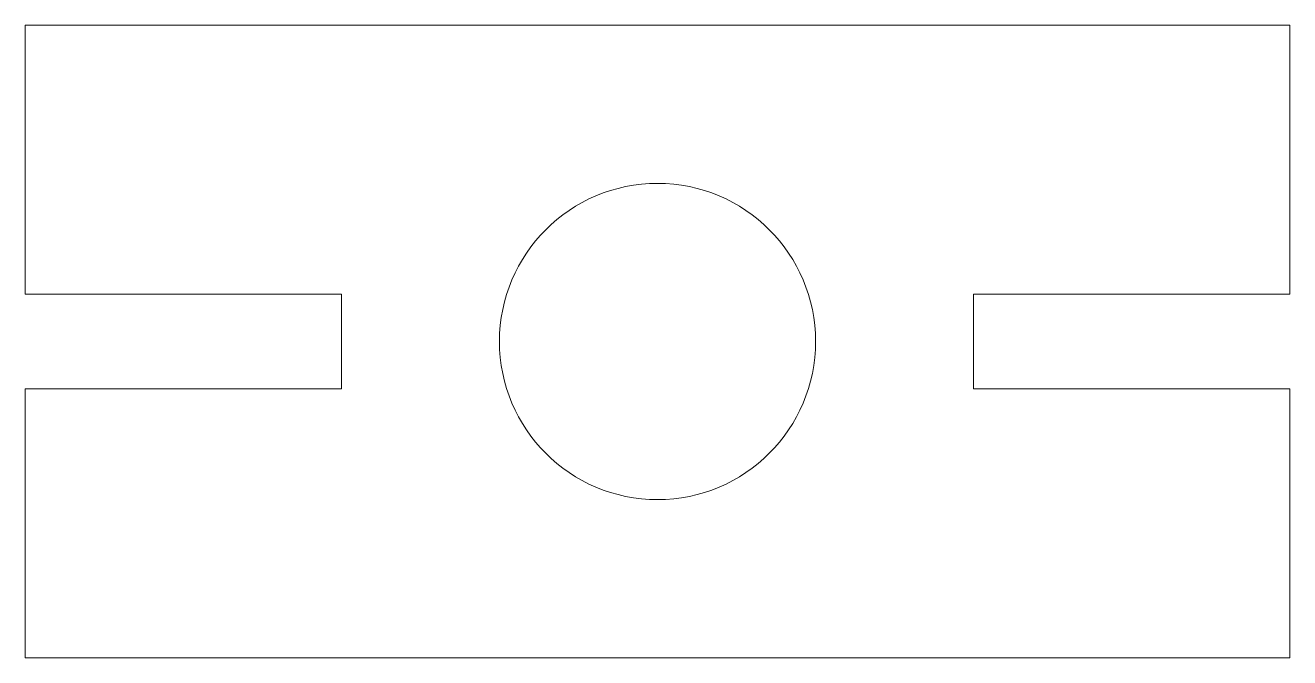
# Model space of a CAD drawing. Header units: inches. Extents: x 93462 to 187478, y 277412 to 555127.
# Drawn here: x 187437.64 to 187477.64, y 555106.93 to 555126.93 of the extents above.
import ezdxf

# ---------------------------------------------------------------- set-up
doc = ezdxf.new("R2010")
doc.units = ezdxf.units.IN
doc.header["$MEASUREMENT"] = 0

msp = doc.modelspace()

# ---------------------------------------------------------------- linework, layer by layer
at = {"color": 7, "linetype": 'Continuous', "lineweight": 15}
for p, q in [((187437.638, 555118.428), (187437.638, 555126.928)), ((187477.638, 555126.928), (187437.638, 555126.928)), ((187477.638, 555118.428), (187477.638, 555126.928)), ((187447.638, 555118.428), (187437.638, 555118.428)), ((187447.638, 555115.428), (187447.638, 555118.428)), ((187477.638, 555118.428), (187467.638, 555118.428)), ((187467.638, 555115.428), (187467.638, 555118.428)), ((187437.638, 555106.928), (187437.638, 555115.428)), ((187447.638, 555115.428), (187437.638, 555115.428)), ((187477.638, 555115.428), (187467.638, 555115.428)), ((187477.638, 555106.928), (187477.638, 555115.428)), ((187477.638, 555106.928), (187437.638, 555106.928))]:
    msp.add_line(p, q, dxfattribs=at)
msp.add_circle((187457.638, 555116.928), 5, dxfattribs=at)

doc.saveas('drawing.dxf')
